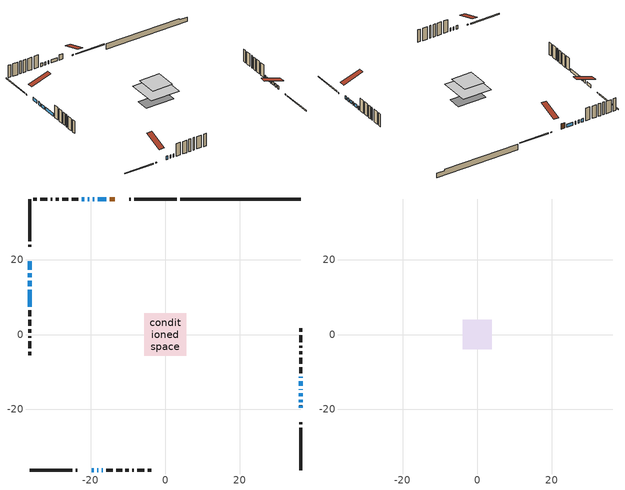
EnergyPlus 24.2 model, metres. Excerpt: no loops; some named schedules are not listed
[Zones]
conditioned space
 floor adiabatic (AdiabaticFloorConstruction): -5.64,-5.64 -5.64,5.64 5.64,5.64 5.64,-5.64 z3.05
 floor foundation (Slab1 construction): -5.5,-2.57 -5.5,2.57 5.5,2.57 5.5,-2.57 z-1.52
 wall outside (RimJoist1 construction): 3.06,36.3 -8.31,36.3 / -36.3,-36.3 -24.92,-36.3 / -36.3,36.3 -36.3,24.92 / 36.3,-36.3 36.3,-24.92 z0.61:0.91
 wall outside (RimJoist2 construction): -9.24,36.3 -9.7,36.3 / -23.99,-36.3 -23.54,-36.3 / -36.3,23.99 -36.3,23.54 / 36.3,-23.99 36.3,-23.54 z0.61:0.91
 wall outside (AdiabaticWallConstruction 1): -13.57,36.3 -14.91,36.3 z0.61:2.64
 wall outside (AdiabaticWallConstruction): 36.3,-19.66 36.3,-19.02 / 36.3,-18.09 36.3,-17.44 / 36.3,-16.52 36.3,-15.79 / -36.3,19.66 -36.3,17.37 / -36.3,16.44 -36.3,15.29 / -36.3,14.37 -36.3,12.94 / -15.84,36.3 -18.14,36.3 / -19.66,-36.3 -19.13,-36.3 / 36.3,-14.86 36.3,-14.64 / -19.06,36.3 -19.38,36.3 / -36.3,12.01 -36.3,7.42 / -20.31,36.3 -20.73,36.3 / -18.2,-36.3 -17.88,-36.3 / 36.3,-13.71 36.3,-12.56 / -21.65,36.3 -22.42,36.3 / 36.3,-11.64 36.3,-11.33 / -16.96,-36.3 -16.71,-36.3 z0.61:1.83
 wall outside (Wall1 construction): -23.34,36.3 -25.02,36.3 / -15.78,-36.3 -14.11,-36.3 / -36.3,6.49 -36.3,4.82 / 36.3,-10.4 36.3,-8.73 z0.61:5.49
 wall outside (Wall3 construction): -25.95,36.3 -27.55,36.3 / -13.18,-36.3 -11.58,-36.3 / -36.3,3.89 -36.3,2.29 / 36.3,-7.8 36.3,-6.2 z0.61:5.49
 wall outside (Wall4 construction): -28.48,36.3 -29.32,36.3 / -10.65,-36.3 -9.81,-36.3 / -36.3,1.36 -36.3,0.52 / 36.3,-5.27 36.3,-4.43 z0.61:5.49
 wall outside (Wall6 construction): -30.25,36.3 -30.72,36.3 / -8.88,-36.3 -8.41,-36.3 / -36.3,-0.41 -36.3,-0.88 / 36.3,-3.5 36.3,-3.03 z0.61:5.49
 wall outside (Wall7 construction): -31.64,36.3 -33.49,36.3 / -7.48,-36.3 -5.63,-36.3 / -36.3,-1.81 -36.3,-3.66 / 36.3,-2.1 36.3,-0.25 z0.61:5.49
 wall outside (Wall8 construction): -34.42,36.3 -35.37,36.3 / -4.7,-36.3 -3.76,-36.3 / -36.3,-4.58 -36.3,-5.53 / 36.3,0.68 36.3,1.62 z0.61:5.49
 wall foundation (FoundationWall1 construction): 3.99,36.3,-1.52 3.99,36.3,0.61 33.06,36.3,0.61 33.06,36.3,0.13 36.3,36.3,0.13 36.3,36.3,-1.52
 window (WindowConstruction): 36.3,-19.66 36.3,-19.02 z0.61:1.83
 window (WindowConstruction 4): 36.3,-18.09 36.3,-17.44 z0.61:1.83
 window (WindowConstruction 5): 36.3,-16.52 36.3,-15.79 z0.61:1.83
 window (WindowConstruction 6): -36.3,19.66 -36.3,17.37 z0.61:1.83
 window (WindowConstruction 7): -36.3,16.44 -36.3,15.29 z0.61:1.83
 window (WindowConstruction 8): -36.3,14.37 -36.3,12.94 z0.61:1.83
 window (WindowConstruction 9): -15.84,36.3 -18.14,36.3 z0.61:1.83
 window (WindowConstruction 10): -19.66,-36.3 -19.13,-36.3 z0.61:1.83
 window (WindowConstruction 13): 36.3,-14.86 36.3,-14.64 z0.61:1.83
 window (WindowConstruction 14): -19.06,36.3 -19.38,36.3 z0.61:1.83
 window (WindowConstruction 1): -36.3,12.01 -36.3,7.42 z0.61:1.83
 window (WindowConstruction 15): -20.31,36.3 -20.72,36.3 z0.61:1.83
 window (WindowConstruction 16): -18.2,-36.3 -17.89,-36.3 z0.61:1.83
 window (WindowConstruction 2): 36.3,-13.71 36.3,-12.57 z0.61:1.83
 window (WindowConstruction 3): -21.65,36.3 -22.42,36.3 z0.61:1.83
 window (WindowConstruction 11): 36.3,-11.64 36.3,-11.33 z0.61:1.83
 window (WindowConstruction 12): -16.96,-36.3 -16.71,-36.3 z0.61:1.83
 door (Door): -13.58,36.3 -14.91,36.3 z0.61:2.64
 ceiling adiabatic (AdiabaticFloorConstruction): 5.64,-5.64 5.64,5.64 -5.64,5.64 -5.64,-5.64 z3.05
attic - vented
 floor to conditioned space (Floor1 construction Reversed): -3.93,-3.93 -3.93,3.93 3.93,3.93 3.93,-3.93 z5.49
 roof outside (Roof1 construction): -12.65,36.3,5.49 -12.65,28.65,8.04 -10.63,28.65,8.04 -10.63,36.3,5.49; -20.59,-36.3,5.49 -20.59,-28.65,8.04 -22.61,-28.65,8.04 -22.61,-36.3,5.49; -36.3,20.59,5.49 -28.65,20.59,8.04 -28.65,22.61,8.04 -36.3,22.61,5.49; 36.3,-20.59,5.49 28.65,-20.59,8.04 28.65,-22.61,8.04 36.3,-22.61,5.49
[Building]
Building 1: Terrain=Suburbs
[Site:Location]
Saskatoon Intl AP_SK: Latitude {deg}=52.17; Longitude {deg}=-106.7; Time Zone {hr}=-6; Elevation {m}=504; Keep Site Location Information=Yes
[Site:GroundTemperature:Shallow]
-3.29371, -5.9198, -6.13011, -4.88389, 0.118965, 5.09852, 9.41553, 12.1502, 12.3826, 10.1583, 5.95142, 1.12462
[Site:WaterMainsTemperature]
Calculation Method=Schedule; Temperature Schedule=mains temperature schedule
[Material] Roughness=Rough; Thermal Absorptance=0.9
Name | Thickness {m} | Conductivity {W/m-K} | Density {kg/m3} | Specific Heat {J/kg-K} | Solar Absorptance | Visible Absorptance
asphalt or fiberglass shingles | 0.00635 | 0.162714 | 1121.4 | 1465.45 | 0.84 | 0.84
ceiling loosefill ins | 0.169333 | 0.0480833 | 16.02 | 1046.75 | 0.7 | 0.7
ceiling stud and cavity | 0.1397 | 0.343447 | 65.682 | 1177.47 | 0.7 | 0.7
concrete 4.0 in. | 0.1016 | 1.803125 | 2242.8 | 837.4 | 0.7 | 0.7
concrete 8.0 in. | 0.2032 | 1.803125 | 2242.8 | 837.4 | 0.7 | 0.7
door material | 0.04445 | 0.188738 | 512.64 | 1214.23 | 0.7 | 0.7
floor covering | 0.0127 | 0.0433444 | 54.468 | 1339.84 | 0.6 | 0.6
floor rigid ins; wall rigid ins | 0.512978 | 0.029427 | 32.04 | 1214.23 | 0.7 | 0.7
floor stud and cavity | 0.1397 | 1.75129 | 37.0049 | 1207.88 | 0.7 | 0.7
furniture material conditioned space 1 | 0.1524 | 0.115458 | 640.8 | 1214.23 | 0.6 | 0.6
gypsum board | 0.0127 | 0.160291 | 801 | 837.4 | 0.6 | 0.6
osb sheathing 0.5 in. | 0.0127 | 0.115458 | 512.64 | 1214.23 | 0.7 | 0.7
osb sheathing 0.75 in. | 0.01905 | 0.115458 | 512.64 | 1214.23 | 0.7 | 0.7
osb sheathing 2.0 in. | 0.0508 | 0.115458 | 512.64 | 1214.23 | 0.7 | 0.7
rim joist stud and cavity | 0.0508 | 0.271007 | 50.32683 | 1063.81 | 0.6 | 0.6
rim joist stud and cavity 1 | 0.0508 | 0.0318229 | 125.044 | 1163.47 | 0.6 | 0.6
wall stud and cavity | 0.1397 | 1.1669 | 139.0536 | 1170.24 | 0.7 | 0.7
wall stud and cavity 1 | 0.1397 | 0.113503 | 139.0536 | 1170.24 | 0.7 | 0.7
wall stud and cavity 2 | 0.1397 | 0.115823 | 139.0536 | 1170.24 | 0.7 | 0.7
wall stud and cavity 3 | 0.1397 | 1.13356 | 139.0536 | 1170.24 | 0.7 | 0.7
wall stud and cavity 4 | 0.1397 | 0.113179 | 139.0536 | 1170.24 | 0.7 | 0.7
wall stud and cavity 5 | 0.1397 | 0.116503 | 139.0536 | 1170.24 | 0.7 | 0.7
wall stud and cavity 6 | 0.0889 | 0.380278 | 52.3479 | 1209.89 | 0.7 | 0.7
wall stud and cavity 7 | 0.0889 | 0.391764 | 83.0341 | 1211.67 | 0.7 | 0.7
wood siding | 0.0254 | 0.102417 | 544.68 | 1172.36 | 0 | 0
wood siding 1; wood siding 2; wood siding 3 | 0.0254 | 0.102417 | 544.68 | 1172.36 | 0.7 | 0.7
[WindowMaterial:SimpleGlazingSystem]
Name | U-Factor {W/m2-K} | Solar Heat Gain Coefficient
WindowMaterial | 2.76746 | 0.63
WindowMaterial 1 | 2.77825 | 0.66
WindowMaterial 10 | 1.88737 | 0.48
WindowMaterial 11 | 2.75383 | 0.59
WindowMaterial 12 | 2.74475 | 0.57
WindowMaterial 2 | 2.770864 | 0.64
WindowMaterial 3 | 2.76916 | 0.63
WindowMaterial 4 | 2.787898 | 0.69
WindowMaterial 5 | 2.78222 | 0.67
WindowMaterial 6 | 2.76291 | 0.62
WindowMaterial 7 | 5.20275 | 0.65
WindowMaterial 8 | 5.070454 | 0.63
WindowMaterial 9 | 2.73509 | 0.55
[Construction]
AdiabaticFloorConstruction: floor stud and cavity, floor rigid ins, osb sheathing 0.75 in., floor covering
AdiabaticWallConstruction: wood siding 2, wall rigid ins, wall stud and cavity 6, gypsum board
AdiabaticWallConstruction 1: wood siding 3, wall rigid ins, wall stud and cavity 6, gypsum board
Door: door material
Floor1 construction Reversed: gypsum board, ceiling stud and cavity, ceiling loosefill ins
FoundationWall1 construction: concrete 8.0 in.
furniture construction conditioned space 1: furniture material conditioned space 1
PartitionWallConstruction: gypsum board, wall stud and cavity 7, gypsum board
RimJoist1 construction: wood siding 1, rim joist stud and cavity
RimJoist2 construction: wood siding 1, osb sheathing 2.0 in., rim joist stud and cavity 1
Roof1 construction: asphalt or fiberglass shingles
Slab1 construction: concrete 4.0 in.
Wall1 construction: wood siding, osb sheathing 0.5 in., wall stud and cavity, gypsum board
Wall3 construction: wood siding, osb sheathing 0.5 in., wall stud and cavity 1, gypsum board
Wall4 construction: wood siding, osb sheathing 0.5 in., wall stud and cavity 2, gypsum board
Wall6 construction: wood siding, osb sheathing 0.5 in., wall stud and cavity 3, gypsum board
Wall7 construction: wood siding, osb sheathing 0.5 in., wall stud and cavity 4, gypsum board
Wall8 construction: wood siding, osb sheathing 0.5 in., wall stud and cavity 5, gypsum board
WindowConstruction; WindowConstruction 4: WindowMaterial
WindowConstruction 1; WindowConstruction 2; WindowConstruction 7; WindowConstruction 9: WindowMaterial 1
WindowConstruction 10: WindowMaterial 6
WindowConstruction 11: WindowMaterial 7
WindowConstruction 12: WindowMaterial 8
WindowConstruction 13: WindowMaterial 9
WindowConstruction 14: WindowMaterial 10
WindowConstruction 15: WindowMaterial 11
WindowConstruction 16: WindowMaterial 12
WindowConstruction 3: WindowMaterial 2
WindowConstruction 5: WindowMaterial 3
WindowConstruction 6: WindowMaterial 4
WindowConstruction 8: WindowMaterial 5
[Zone] Multiplier=1; Part of Total Floor Area=Yes
Name | Volume {m3}
attic - vented | 25.5371
conditioned space | 459.8
[Space]
Name | Zone | Volume {m3}
attic - vented 1 | attic - vented | 25.5371
conditioned space 1 | conditioned space | 459.8
[ZoneInfiltration:EffectiveLeakageArea]
infil attic - vented 1: Zone or Space=attic - vented 1; Schedule=Always On Discrete; Effective Air Leakage Area {cm2}=2115.09; Stack Coefficient=0.000177325; Wind Coefficient=8.99716e-06
[ZoneMixing]
whole house fan mix: Zone or Space=attic - vented; Schedule=Always On Continuous; Design Flow Rate Calculation Method=Flow/Zone; Design Flow Rate {m3/s}=0; Source Zone or Space=conditioned space
[SurfaceProperty:ExposedFoundationPerimeter]
Slab1: Exposed Perimeter Calculation Method=TotalExposedPerimeter; Total Exposed Perimeter {m}=32.309
[InternalMass] Zone or ZoneList=conditioned space; Space or SpaceList=conditioned space 1
Name | Construction | Surface Area {m2}
furniture mass conditioned space 1 | furniture construction conditioned space 1 | 73.6
partition wall mass | PartitionWallConstruction | 184
[Lights]
interior lighting: Zone or ZoneList or Space or SpaceList=conditioned space 1; Schedule=interior lighting schedule; Design Level Calculation Method=LightingLevel; Lighting Level {W}=343.2; Return Air Fraction=0; Fraction Radiant=0.6; Fraction Visible=0.2; Fraction Replaceable=1
[People]
occupants: Zone or ZoneList or Space or SpaceList=conditioned space 1; Number of People Schedule=occupants schedule; Number of People Calculation Method=People; Number of People=3; Fraction Radiant=0.314171; Sensible Heat Fraction=0.56303; Activity Level Schedule=occupants activity schedule; Carbon Dioxide Generation Rate {m3/s-W}=0; Enable ASHRAE 55 Comfort Warnings=No; Mean Radiant Temperature Calculation Type=EnclosureAveraged
[ElectricEquipment] Zone or ZoneList or Space or SpaceList=conditioned space 1; Design Level Calculation Method=EquipmentLevel
Name | Schedule | Design Level {W} | Fraction Latent | Fraction Radiant | Fraction Lost
clothes dryer | clothes dryer schedule | 140.772 | 0.015 | 0.081 | 0.85
clothes washer | clothes washer schedule | 32.1985 | 0.03 | 0.162 | 0.7
cooking range | cooking range schedule | 215.147 | 0.08 | 0.432 | 0.2
dishwasher | dishwasher schedule | 66.8632 | 0.3 | 0.18 | 0.4
fridge | fridge schedule | 72.9452 | 0 | 0.6 | 0
mech vent house fan | mech vent house fan schedule | 0 | 0 | 0 | 1
mech vent house fan cfis | mech vent house fan cfis schedule | 0 | 0 | 0 | 0
misc plug loads | misc plug loads schedule | 494.7 | 0.045 | 0.513 | 0.1
whole house fan | Always On Discrete | 0 | 0 | 0 | 1
[OtherEquipment] Zone or ZoneList or Space or SpaceList=conditioned space 1; Design Level Calculation Method=EquipmentLevel
Name | Fuel Type | Schedule | Design Level {W} | Fraction Latent | Fraction Radiant | Fraction Lost
clothes dryer 1 | Electricity | clothes dryer schedule | 0 | 0.015 | 0.081 | 0.85
cooking range 1 | Electricity | cooking range schedule | 0 | 0.08 | 0.432 | 0.2
general water use latent | None | general water use schedule | 62.594 | 1 | 0 | 0
general water use sensible | None | general water use schedule | -61.6891 | 0 | 0.6 | 0
mech vent house fan latent load | None | Always On Discrete | 0 | 1 | 0 | 0
mech vent house fan sensible load | None | Always On Discrete | 0 | 0 | 0 | 0
water heater energy adjustment1 | NaturalGas | Always On Discrete | 0.01 | 0 | 0 | 1
[ZoneInfiltration:DesignFlowRate] Zone or ZoneList or Space or SpaceList=conditioned space 1; Schedule=Always On Discrete; Design Flow Rate Calculation Method=Flow/Zone; Design Flow Rate {m3/s}=0
infil flow; natural vent flow; whole house fan flow
[Foundation:Kiva]
Foundation Kiva 1: Initial Indoor Air Temperature {C}=21; Wall Height Above Grade {m}=0.609996; Wall Depth Below Slab {m}=0.2032
[Foundation:Kiva:Settings]
Soil Conductivity {W/m-K}=0.849921; Soil Density {kg/m3}=1842.3; Soil Specific Heat {J/kg-K}=418.7; Ground Solar Absorptivity=0.9; Ground Thermal Absorptivity=0.9; Ground Surface Roughness {m}=0.03; Far-Field Width {m}=40; Deep-Ground Boundary Condition=ZeroFlux; Deep-Ground Depth {m}=40; Minimum Cell Dimension {m}=0.2; Maximum Cell Growth Coefficient=3; Simulation Timestep=Timestep
[Exterior:Lights]
exterior lighting: Schedule=exterior lighting schedule; Design Level {W}=75.6
[EnergyManagementSystem:GlobalVariable]
infil_program_Qfan
infil_program_Qinf
natural_vent_program_Qnv
natural_vent_program_Qwhf
[EnergyManagementSystem:Sensor]
Name | Output:Variable or Output:Meter Index Key | Output:Variable or Output:Meter
airflow_gain | infil flow | Infiltration Sensible Heat Gain Energy
airflow_gain_1 | natural vent flow | Infiltration Sensible Heat Gain Energy
airflow_gain_2 | whole house fan flow | Infiltration Sensible Heat Gain Energy
airflow_loss | infil flow | Infiltration Sensible Heat Loss Energy
airflow_loss_1 | natural vent flow | Infiltration Sensible Heat Loss Energy
airflow_loss_2 | whole house fan flow | Infiltration Sensible Heat Loss Energy
clg_load_cond |  | Cooling:EnergyTransfer:Zone:CONDITIONED SPACE
clg_sp_s; clg_sp_s_1 | cooling setpoint | Schedule Value
clothes_dryer_exhaust_0_sch_s | clothes dryer exhaust 0 schedule | Schedule Value
cool_season | cooling season schedule | Schedule Value
htg_load_cond |  | Heating:EnergyTransfer:Zone:CONDITIONED SPACE
htg_sp_s; htg_sp_s_1 | heating setpoint | Schedule Value
ig_ee_conv | clothes dryer | Electric Equipment Convective Heating Energy
ig_ee_conv_2 | cooking range | Electric Equipment Convective Heating Energy
ig_ee_conv_4 | fridge | Electric Equipment Convective Heating Energy
ig_ee_conv_5 | misc plug loads | Electric Equipment Convective Heating Energy
ig_ee_conv_6 | whole house fan | Electric Equipment Convective Heating Energy
ig_ee_rad | clothes dryer | Electric Equipment Radiant Heating Energy
ig_ee_rad_2 | cooking range | Electric Equipment Radiant Heating Energy
ig_ee_rad_4 | fridge | Electric Equipment Radiant Heating Energy
ig_ee_rad_5 | misc plug loads | Electric Equipment Radiant Heating Energy
ig_ee_rad_6 | whole house fan | Electric Equipment Radiant Heating Energy
ig_lgt_conv | interior lighting | Lights Convective Heating Energy
ig_lgt_rad | interior lighting | Lights Radiant Heating Energy
ig_lgt_vis | interior lighting | Lights Visible Radiation Heating Energy
ig_oe_conv | clothes dryer 1 | Other Equipment Convective Heating Energy
ig_oe_conv_1 | cooking range 1 | Other Equipment Convective Heating Energy
ig_oe_conv_2 | general water use latent | Other Equipment Convective Heating Energy
ig_oe_conv_3 | general water use sensible | Other Equipment Convective Heating Energy
ig_oe_conv_4 | water heater energy adjustment1 | Other Equipment Convective Heating Energy
ig_oe_rad | clothes dryer 1 | Other Equipment Radiant Heating Energy
ig_oe_rad_1 | cooking range 1 | Other Equipment Radiant Heating Energy
ig_oe_rad_2 | general water use latent | Other Equipment Radiant Heating Energy
ig_oe_rad_3 | general water use sensible | Other Equipment Radiant Heating Energy
ig_oe_rad_4 | water heater energy adjustment1 | Other Equipment Radiant Heating Energy
ig_ppl_conv | occupants | People Convective Heating Energy
ig_ppl_rad | occupants | People Radiant Heating Energy
im_conv | furniture mass conditioned space 1 | Surface Inside Face Convection Heat Gain Energy
im_conv_1 | partition wall mass | Surface Inside Face Convection Heat Gain Energy
im_ig | furniture mass conditioned space 1 | Surface Inside Face Internal Gains Radiation Heat Gain Energy
im_ig_1 | partition wall mass | Surface Inside Face Internal Gains Radiation Heat Gain Energy
im_lgt | furniture mass conditioned space 1 | Surface Inside Face Lights Radiation Heat Gain Energy
im_lgt_1 | partition wall mass | Surface Inside Face Lights Radiation Heat Gain Energy
im_sol | furniture mass conditioned space 1 | Surface Inside Face Solar Radiation Heat Gain Energy
im_sol_1 | partition wall mass | Surface Inside Face Solar Radiation Heat Gain Energy
im_surf | furniture mass conditioned space 1 | Surface Inside Face Net Surface Thermal Radiation Heat Gain Energy
im_surf_1 | partition wall mass | Surface Inside Face Net Surface Thermal Radiation Heat Gain Energy
mv_conv | mech vent house fan | Electric Equipment Convective Heating Energy
mv_conv_1 | mech vent house fan cfis | Electric Equipment Convective Heating Energy
mv_conv_2 | mech vent house fan latent load | Other Equipment Convective Heating Energy
mv_conv_3 | mech vent house fan sensible load | Other Equipment Convective Heating Energy
mv_rad | mech vent house fan | Electric Equipment Radiant Heating Energy
mv_rad_1 | mech vent house fan cfis | Electric Equipment Radiant Heating Energy
mv_rad_2 | mech vent house fan latent load | Other Equipment Radiant Heating Energy
mv_rad_3 | mech vent house fan sensible load | Other Equipment Radiant Heating Energy
natural_vent_s | natural vent schedule | Schedule Value
out_pb_s |  | Site Outdoor Air Barometric Pressure
out_wt_s |  | Site Outdoor Air Humidity Ratio
site_vw_s |  | Site Wind Speed
ss_back_out | Window1 | Surface Window Shortwave from Zone Back Out Window Heat Transfer Rate
ss_back_out_1 | Window10 | Surface Window Shortwave from Zone Back Out Window Heat Transfer Rate
ss_back_out_10 | Window2 | Surface Window Shortwave from Zone Back Out Window Heat Transfer Rate
ss_back_out_11 | Window20 | Surface Window Shortwave from Zone Back Out Window Heat Transfer Rate
ss_back_out_12 | Window21 | Surface Window Shortwave from Zone Back Out Window Heat Transfer Rate
ss_back_out_13 | Window6 | Surface Window Shortwave from Zone Back Out Window Heat Transfer Rate
ss_back_out_14 | Window7 | Surface Window Shortwave from Zone Back Out Window Heat Transfer Rate
ss_back_out_15 | Window8 | Surface Window Shortwave from Zone Back Out Window Heat Transfer Rate
ss_back_out_16 | Window9 | Surface Window Shortwave from Zone Back Out Window Heat Transfer Rate
ss_back_out_2 | Window11 | Surface Window Shortwave from Zone Back Out Window Heat Transfer Rate
ss_back_out_3 | Window12 | Surface Window Shortwave from Zone Back Out Window Heat Transfer Rate
ss_back_out_4 | Window13 | Surface Window Shortwave from Zone Back Out Window Heat Transfer Rate
ss_back_out_5 | Window14 | Surface Window Shortwave from Zone Back Out Window Heat Transfer Rate
ss_back_out_6 | Window15 | Surface Window Shortwave from Zone Back Out Window Heat Transfer Rate
ss_back_out_7 | Window17 | Surface Window Shortwave from Zone Back Out Window Heat Transfer Rate
ss_back_out_8 | Window18 | Surface Window Shortwave from Zone Back Out Window Heat Transfer Rate
ss_back_out_9 | Window19 | Surface Window Shortwave from Zone Back Out Window Heat Transfer Rate
ss_conv | Door1 | Surface Inside Face Convection Heat Gain Energy
ss_conv_1 | Window1 | Surface Inside Face Convection Heat Gain Energy
ss_conv_10 | Window19 | Surface Inside Face Convection Heat Gain Energy
ss_conv_11 | Window2 | Surface Inside Face Convection Heat Gain Energy
ss_conv_12 | Window20 | Surface Inside Face Convection Heat Gain Energy
ss_conv_13 | Window21 | Surface Inside Face Convection Heat Gain Energy
ss_conv_14 | Window6 | Surface Inside Face Convection Heat Gain Energy
ss_conv_15 | Window7 | Surface Inside Face Convection Heat Gain Energy
ss_conv_16 | Window8 | Surface Inside Face Convection Heat Gain Energy
ss_conv_17 | Window9 | Surface Inside Face Convection Heat Gain Energy
ss_conv_2 | Window10 | Surface Inside Face Convection Heat Gain Energy
ss_conv_3 | Window11 | Surface Inside Face Convection Heat Gain Energy
ss_conv_4 | Window12 | Surface Inside Face Convection Heat Gain Energy
ss_conv_5 | Window13 | Surface Inside Face Convection Heat Gain Energy
ss_conv_6 | Window14 | Surface Inside Face Convection Heat Gain Energy
ss_conv_7 | Window15 | Surface Inside Face Convection Heat Gain Energy
ss_conv_8 | Window17 | Surface Inside Face Convection Heat Gain Energy
ss_conv_9 | Window18 | Surface Inside Face Convection Heat Gain Energy
ss_ig | Door1 | Surface Inside Face Internal Gains Radiation Heat Gain Energy
ss_ig_1 | Window1 | Surface Inside Face Internal Gains Radiation Heat Gain Energy
ss_ig_10 | Window19 | Surface Inside Face Internal Gains Radiation Heat Gain Energy
ss_ig_11 | Window2 | Surface Inside Face Internal Gains Radiation Heat Gain Energy
ss_ig_12 | Window20 | Surface Inside Face Internal Gains Radiation Heat Gain Energy
ss_ig_13 | Window21 | Surface Inside Face Internal Gains Radiation Heat Gain Energy
ss_ig_14 | Window6 | Surface Inside Face Internal Gains Radiation Heat Gain Energy
ss_ig_15 | Window7 | Surface Inside Face Internal Gains Radiation Heat Gain Energy
ss_ig_16 | Window8 | Surface Inside Face Internal Gains Radiation Heat Gain Energy
ss_ig_17 | Window9 | Surface Inside Face Internal Gains Radiation Heat Gain Energy
ss_ig_2 | Window10 | Surface Inside Face Internal Gains Radiation Heat Gain Energy
ss_ig_3 | Window11 | Surface Inside Face Internal Gains Radiation Heat Gain Energy
ss_ig_4 | Window12 | Surface Inside Face Internal Gains Radiation Heat Gain Energy
ss_ig_5 | Window13 | Surface Inside Face Internal Gains Radiation Heat Gain Energy
ss_ig_6 | Window14 | Surface Inside Face Internal Gains Radiation Heat Gain Energy
ss_ig_7 | Window15 | Surface Inside Face Internal Gains Radiation Heat Gain Energy
ss_ig_8 | Window17 | Surface Inside Face Internal Gains Radiation Heat Gain Energy
ss_ig_9 | Window18 | Surface Inside Face Internal Gains Radiation Heat Gain Energy
ss_lgt | Door1 | Surface Inside Face Lights Radiation Heat Gain Energy
ss_sol | Door1 | Surface Inside Face Solar Radiation Heat Gain Energy
ss_surf | Door1 | Surface Inside Face Net Surface Thermal Radiation Heat Gain Energy
ss_surf_1 | Window1 | Surface Inside Face Net Surface Thermal Radiation Heat Gain Energy
ss_surf_10 | Window19 | Surface Inside Face Net Surface Thermal Radiation Heat Gain Energy
ss_surf_11 | Window2 | Surface Inside Face Net Surface Thermal Radiation Heat Gain Energy
ss_surf_12 | Window20 | Surface Inside Face Net Surface Thermal Radiation Heat Gain Energy
ss_surf_13 | Window21 | Surface Inside Face Net Surface Thermal Radiation Heat Gain Energy
ss_surf_14 | Window6 | Surface Inside Face Net Surface Thermal Radiation Heat Gain Energy
ss_surf_15 | Window7 | Surface Inside Face Net Surface Thermal Radiation Heat Gain Energy
ss_surf_16 | Window8 | Surface Inside Face Net Surface Thermal Radiation Heat Gain Energy
ss_surf_17 | Window9 | Surface Inside Face Net Surface Thermal Radiation Heat Gain Energy
ss_surf_2 | Window10 | Surface Inside Face Net Surface Thermal Radiation Heat Gain Energy
ss_surf_3 | Window11 | Surface Inside Face Net Surface Thermal Radiation Heat Gain Energy
ss_surf_4 | Window12 | Surface Inside Face Net Surface Thermal Radiation Heat Gain Energy
ss_surf_5 | Window13 | Surface Inside Face Net Surface Thermal Radiation Heat Gain Energy
ss_surf_6 | Window14 | Surface Inside Face Net Surface Thermal Radiation Heat Gain Energy
ss_surf_7 | Window15 | Surface Inside Face Net Surface Thermal Radiation Heat Gain Energy
ss_surf_8 | Window17 | Surface Inside Face Net Surface Thermal Radiation Heat Gain Energy
ss_surf_9 | Window18 | Surface Inside Face Net Surface Thermal Radiation Heat Gain Energy
ss_trans_in | Window1 | Surface Window Transmitted Solar Radiation Rate
ss_trans_in_1 | Window10 | Surface Window Transmitted Solar Radiation Rate
ss_trans_in_10 | Window2 | Surface Window Transmitted Solar Radiation Rate
ss_trans_in_11 | Window20 | Surface Window Transmitted Solar Radiation Rate
ss_trans_in_12 | Window21 | Surface Window Transmitted Solar Radiation Rate
ss_trans_in_13 | Window6 | Surface Window Transmitted Solar Radiation Rate
ss_trans_in_14 | Window7 | Surface Window Transmitted Solar Radiation Rate
ss_trans_in_15 | Window8 | Surface Window Transmitted Solar Radiation Rate
ss_trans_in_16 | Window9 | Surface Window Transmitted Solar Radiation Rate
ss_trans_in_2 | Window11 | Surface Window Transmitted Solar Radiation Rate
ss_trans_in_3 | Window12 | Surface Window Transmitted Solar Radiation Rate
ss_trans_in_4 | Window13 | Surface Window Transmitted Solar Radiation Rate
ss_trans_in_5 | Window14 | Surface Window Transmitted Solar Radiation Rate
ss_trans_in_6 | Window15 | Surface Window Transmitted Solar Radiation Rate
ss_trans_in_7 | Window17 | Surface Window Transmitted Solar Radiation Rate
ss_trans_in_8 | Window18 | Surface Window Transmitted Solar Radiation Rate
ss_trans_in_9 | Window19 | Surface Window Transmitted Solar Radiation Rate
ss_trans_out | Window1 | Surface Inside Face Initial Transmitted Diffuse Transmitted Out Window Solar Radiation Rate
ss_trans_out_1 | Window10 | Surface Inside Face Initial Transmitted Diffuse Transmitted Out Window Solar Radiation Rate
